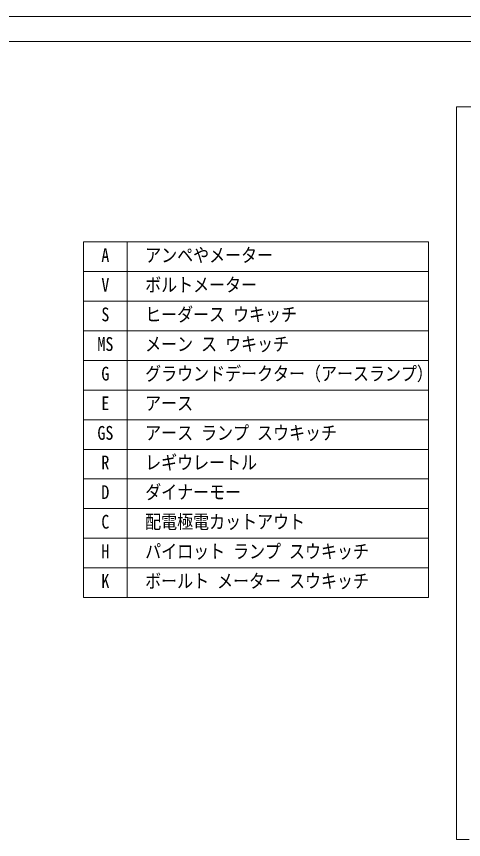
# Model space of a CAD drawing. Units: millimetres, scale not verified. Extents: x -20710 to 20710, y -14707 to 14707.
# Drawn here: x -4450 to -882, y 8136 to 14707 of the extents above; entities that cross this region are included whole.
import ezdxf
from ezdxf.enums import TextEntityAlignment as Align

# ---------------------------------------------------------------- set-up
doc = ezdxf.new("R2010")
doc.units = ezdxf.units.MM
doc.header["$LTSCALE"] = 50
doc.layers.add('0-0_0', color=3, linetype='Continuous', lineweight=18)
doc.layers.add('0-F_枠', color=3, linetype='Continuous', lineweight=18)
doc.styles.add('ＭＳ ゴシック', font='')
doc.styles.get('ＭＳ ゴシック').set_extended_font_data('MS Gothic')

msp = doc.modelspace()

# ---------------------------------------------------------------- linework, layer by layer
at = {"layer": '0-0_0'}
for p, q in [((-937.96, 8136.4), (-937.96, 13986.4)), ((-937.96, 13986.4), (2181.61, 13986.4)), ((-3915.89, 12906.72), (-1161.47, 12906.72)), ((-3915.89, 12906.72), (-3915.89, 10069.21)), ((-3566.19, 12906.72), (-3566.19, 10069.21)), ((-1161.47, 12906.72), (-1161.47, 10069.21)), ((-3915.89, 12670.26), (-1161.47, 12670.26)), ((-3915.89, 12433.8), (-1161.47, 12433.8)), ((-3915.89, 12197.34), (-1161.47, 12197.34)), ((-3915.89, 11960.89), (-1161.47, 11960.89)), ((-3915.89, 11724.43), (-1161.47, 11724.43)), ((-3915.89, 11487.97), (-1161.47, 11487.97)), ((-3915.89, 11251.51), (-1161.47, 11251.51)), ((-3915.89, 11015.05), (-1161.47, 11015.05)), ((-3915.89, 10778.59), (-1161.47, 10778.59)), ((-3915.89, 10542.13), (-1161.47, 10542.13)), ((-3915.89, 10305.67), (-1161.47, 10305.67)), ((-3915.89, 10069.21), (-1161.47, 10069.21)), ((-937.96, 8136.4), (-837.07, 8136.4))]:
    msp.add_line(p, q, dxfattribs=at)
at = {"layer": '0-F_枠'}
for p, q in [((20710.25, 14707.25), (-20710.25, 14707.25)), ((20510.25, 14507.25), (-20510.25, 14507.25))]:
    msp.add_line(p, q, dxfattribs=at)

# ---------------------------------------------------------------- texts
at = {"layer": '0-0_0', "color": 2, "style": 'ＭＳ ゴシック', "width": 0.85}
for s, p in [('A', (-3772.29, 12713.49)), ('アンペやメーター', (-3422.6, 12713.49)), ('V', (-3772.29, 12477.03)), ('ボルトメーター', (-3422.6, 12477.03)), ('S', (-3772.29, 12240.57)), ('ヒーダース ウキッチ', (-3422.6, 12240.57)), ('メーン ス ウキッチ', (-3422.6, 12004.12)), ('MS', (-3803.54, 12004.12)), ('G', (-3772.29, 11767.66)), ('グラウンドデークター（アースランプ）', (-3422.6, 11767.66)), ('E', (-3772.29, 11531.2)), ('アース', (-3422.6, 11531.2)), ('GS', (-3803.54, 11294.74)), ('アース ランプ スウキッチ', (-3422.6, 11294.74)), ('R', (-3772.29, 11058.28)), ('レギウレートル', (-3422.6, 11058.28)), ('ダイナーモー', (-3422.6, 10821.82)), ('D', (-3772.29, 10821.82)), ('C', (-3772.29, 10585.36)), ('配電極電カットアウト', (-3422.6, 10585.36)), ('H', (-3772.29, 10348.9)), ('パイロット ランプ スウキッチ', (-3422.6, 10348.9)), ('K', (-3772.29, 10112.44)), ('ボールト メーター スウキッチ', (-3422.6, 10112.44))]:
    msp.add_text(s, height=110, dxfattribs=at).set_placement(p, align=Align.BOTTOM_LEFT)

doc.saveas('drawing.dxf')
